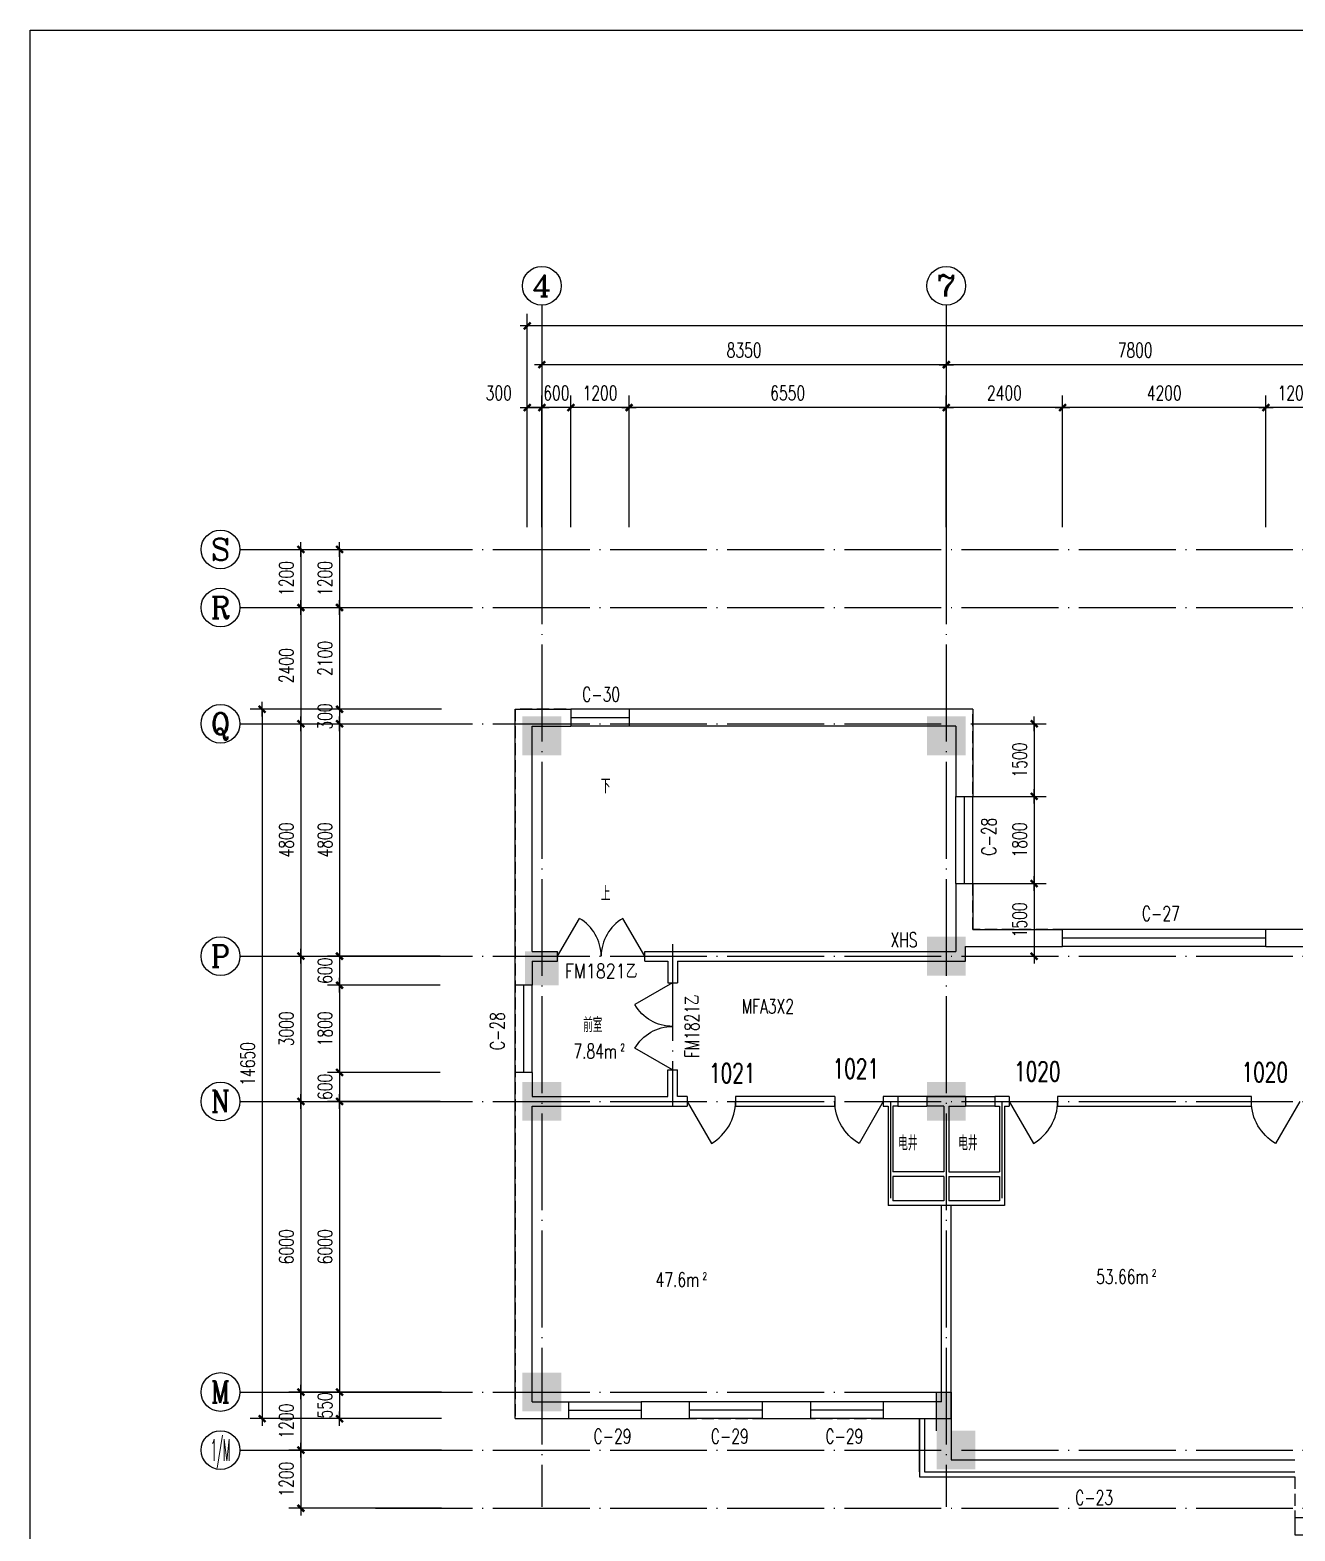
# Model space of a CAD drawing. Extents: x 816818 to 2098601, y 59070 to 390605.
# Drawn here: x 978483 to 1004600, y 154240 to 185235 of the extents above; entities that cross this region are included whole.
import ezdxf
from ezdxf.enums import TextEntityAlignment as Align

# ---------------------------------------------------------------- set-up
doc = ezdxf.new("R2010")
doc.units = 0
doc.header["$LTSCALE"] = 1000
doc.header["$MEASUREMENT"] = 0
for name, pattern in [('CONTINOUS', [0]), ('DASH', [0.35, 0.25, -0.1]), ('DOTE', [2.42, 2, -0.2, 0.02, -0.2])]:
    doc.linetypes.add(name, pattern=pattern)
doc.layers.get('0').update_dxf_attribs({"linetype": 'CONTINUOUS'})
doc.layers.get('DEFPOINTS').update_dxf_attribs({"linetype": 'CONTINUOUS'})
for name, color, linetype in [('AXIS', 3, 'CONTINUOUS'), ('AXIS_TEXT', 7, 'CONTINUOUS'), ('COLUMN', 7, 'CONTINUOUS'), ('DOTE', 1, 'DOTE'), ('FILL', 21, 'CONTINUOUS'), ('MCB', 30, 'CONTINUOUS'), ('PUB_TEXT', 7, 'CONTINUOUS'), ('WALL', 255, 'CONTINUOUS'), ('WINDOW', 2, 'CONTINUOUS'), ('WINDOW_TEXT', 7, 'CONTINUOUS'), ('和面积', 6, 'DASH')]:
    doc.layers.add(name, color=color, linetype=linetype)
doc.styles.add('_HZTXT', font='romans.shx', dxfattribs={"width": 0.7, "bigfont": 'z.shx'})
doc.styles.add('COMPLEX', font='COMPLEX')
doc.styles.add('DIM_FONT', font='SIMPLEX.shx', dxfattribs={"width": 0.7})
doc.styles.add('HZ_SIMPLEX', font='SIMPLEX.shx', dxfattribs={"width": 0.8, "bigfont": 'hztxt.shx'})
doc.styles.add('SIMPLEX', font='SIMPLEX.SHX')
doc.styles.add('Z', font='romans', dxfattribs={"width": 0.8, "bigfont": 'z'})
doc.dimstyles.new('AXIS', dxfattribs={"dimtxt": 300, "dimasz": 1, "dimexe": 250, "dimexo": 300, "dimgap": 150, "dimtad": 1, "dimdec": 0, "dimzin": 0, "dimdsep": 46, "dimtxsty": 'DIM_FONT', "dimblk": '_DIMX', "dimcen": 2.5, "dimse1": 1, "dimse2": 1, "dimclrt": 7, "dimadec": 0, "dimazin": 0, "dimtfac": 1, "dimtdec": 0, "dimtix": 1, "dimtmove": 2, "dimatfit": 3, "dimldrblk": '_DIMX', "dimfxl": 1, "dimarcsym": 0})
doc.dimstyles.new('DIMA', dxfattribs={"dimtxt": 300, "dimasz": 1, "dimexe": 250, "dimexo": 300, "dimgap": 150, "dimtad": 1, "dimdec": 0, "dimzin": 0, "dimdsep": 46, "dimtxsty": 'DIM_FONT', "dimblk": '_DIMX', "dimcen": 2.5, "dimse1": 1, "dimclrt": 7, "dimadec": 0, "dimazin": 0, "dimtfac": 1, "dimtdec": 0, "dimtix": 1, "dimtmove": 2, "dimatfit": 3, "dimldrblk": '_DIMX', "dimfxl": 1, "dimarcsym": 0})
doc.dimstyles.new('DIMB', dxfattribs={"dimtxt": 300, "dimasz": 1, "dimexe": 250, "dimexo": 300, "dimgap": 150, "dimtad": 1, "dimdec": 0, "dimzin": 0, "dimdsep": 46, "dimtxsty": 'DIM_FONT', "dimblk": '_DIMX', "dimcen": 2.5, "dimse2": 1, "dimclrt": 7, "dimadec": 0, "dimazin": 0, "dimtfac": 1, "dimtdec": 0, "dimtix": 1, "dimtmove": 2, "dimatfit": 3, "dimldrblk": '_DIMX', "dimfxl": 1, "dimarcsym": 0})
doc.dimstyles.new('DIMN', dxfattribs={"dimtxt": 300, "dimasz": 1, "dimexe": 250, "dimexo": 300, "dimgap": 150, "dimtad": 1, "dimdec": 0, "dimzin": 0, "dimdsep": 46, "dimtxsty": 'DIM_FONT', "dimblk": '_DIMX', "dimcen": 2.5, "dimclrt": 7, "dimadec": 0, "dimazin": 0, "dimtfac": 1, "dimtdec": 0, "dimtix": 1, "dimtmove": 2, "dimatfit": 3, "dimldrblk": '_DIMX', "dimfxl": 1, "dimarcsym": 0})

# ---------------------------------------------------------------- blocks, each defined once
blk = doc.blocks.new('_WBLK')
for p, q in [((-0.5, 0.5), (0.5, 0.5)), ((-0.5, 0), (0.5, 0)), ((-0.5, -0.5), (0.5, -0.5))]:
    blk.add_line(p, q)
at = {"layer": 'WINDOW_TEXT', "style": 'SIMPLEX', "flags": 9}
blk.add_attdef('A', text='', height=1, dxfattribs=at).set_placement((0, 1.5), align=Align.MIDDLE)
blk = doc.blocks.new('_DBLK1')
for p, q in [((-0.5, 0), (-0.25, -0.433)), ((0.5, 0), (0.25, -0.433))]:
    blk.add_line(p, q)
for centre, start, end in [((-0.5, 0), 300, 0), ((0.5, 0), 180, 240)]:
    blk.add_arc(centre, 0.5, start, end)
at = {"layer": 'WINDOW_TEXT', "style": 'SIMPLEX', "flags": 9}
blk.add_attdef('A', text='', height=1, dxfattribs=at).set_placement((0, 1.5), align=Align.MIDDLE)
blk = doc.blocks.new('_DBLK')
blk.add_line((-0.5, 0), (0, -0.866))
blk.add_arc((-0.5, 0), 1, 300, 0)
at = {"layer": 'WINDOW_TEXT', "style": 'SIMPLEX', "flags": 9}
blk.add_attdef('A', text='', height=1, dxfattribs=at).set_placement((0, 1.5), align=Align.MIDDLE)
blk = doc.blocks.new('_AXISO')
blk.add_circle((0, 0), 0.5)
at = {"layer": 'AXIS_TEXT', "style": 'COMPLEX', "width": 1.041667}
blk.add_attdef('A', text='', height=0.56, dxfattribs=at).set_placement((-0.25, -0.28), (0.25, -0.28), align=Align.FIT)
blk = doc.blocks.new('_DIMX')
blk.add_line((-150, 0), (150, 0))
at = {"const_width": 50}
blk.add_lwpolyline([(-70, -70), (70, 70)], dxfattribs=at)
blk = doc.blocks.new('*D1023')
at = {"layer": 'AXIS', "color": 0, "lineweight": -2}
blk.add_line((984076, 174508), (984076, 173310), dxfattribs=at)
at = {"layer": 'DEFPOINTS', "color": 0}
for p in [(987277, 174509), (984076, 173309), (987277, 173309)]:
    blk.add_point(p, dxfattribs=at)
at = {"layer": 'AXIS', "color": 0, "lineweight": -2}
for p, rotation in [((984076, 174509), 90), ((984076, 173309), 270)]:
    blk.add_blockref('_DIMX', p, dxfattribs=dict(at, rotation=rotation))
at = {"layer": 'AXIS', "color": 7, "insert": (983776, 173909), "char_height": 300, "attachment_point": 5, "rotation": 90, "style": 'DIM_FONT'}
blk.add_mtext('1200', dxfattribs=at)
blk = doc.blocks.new('*D1024')
at = {"layer": 'AXIS', "color": 0, "lineweight": -2}
blk.add_line((984076, 173308), (984076, 170910), dxfattribs=at)
at = {"layer": 'DEFPOINTS', "color": 0}
for p in [(987277, 173309), (984076, 170909), (987277, 170909)]:
    blk.add_point(p, dxfattribs=at)
at = {"layer": 'AXIS', "color": 0, "lineweight": -2}
for p, rotation in [((984076, 173309), 90), ((984076, 170909), 270)]:
    blk.add_blockref('_DIMX', p, dxfattribs=dict(at, rotation=rotation))
at = {"layer": 'AXIS', "color": 7, "insert": (983776, 172109), "char_height": 300, "attachment_point": 5, "rotation": 90, "style": 'DIM_FONT'}
blk.add_mtext('2400', dxfattribs=at)
blk = doc.blocks.new('*D1025')
at = {"layer": 'AXIS', "color": 0, "lineweight": -2}
blk.add_line((984076, 170908), (984076, 166110), dxfattribs=at)
at = {"layer": 'DEFPOINTS', "color": 0}
for p in [(987277, 170909), (984076, 166109), (987277, 166109)]:
    blk.add_point(p, dxfattribs=at)
at = {"layer": 'AXIS', "color": 0, "lineweight": -2}
for p, rotation in [((984076, 170909), 90), ((984076, 166109), 270)]:
    blk.add_blockref('_DIMX', p, dxfattribs=dict(at, rotation=rotation))
at = {"layer": 'AXIS', "color": 7, "insert": (983776, 168509), "char_height": 300, "attachment_point": 5, "rotation": 90, "style": 'DIM_FONT'}
blk.add_mtext('4800', dxfattribs=at)
blk = doc.blocks.new('*D1026')
at = {"layer": 'AXIS', "color": 0, "lineweight": -2}
blk.add_line((984076, 166108), (984076, 163110), dxfattribs=at)
at = {"layer": 'DEFPOINTS', "color": 0}
for p in [(987277, 166109), (984076, 163109), (987277, 163109)]:
    blk.add_point(p, dxfattribs=at)
at = {"layer": 'AXIS', "color": 0, "lineweight": -2}
for p, rotation in [((984076, 166109), 90), ((984076, 163109), 270)]:
    blk.add_blockref('_DIMX', p, dxfattribs=dict(at, rotation=rotation))
at = {"layer": 'AXIS', "color": 7, "insert": (983776, 164609), "char_height": 300, "attachment_point": 5, "rotation": 90, "style": 'DIM_FONT'}
blk.add_mtext('3000', dxfattribs=at)
blk = doc.blocks.new('*D1027')
at = {"layer": 'AXIS', "color": 0, "lineweight": -2}
blk.add_line((984076, 163108), (984076, 157110), dxfattribs=at)
at = {"layer": 'DEFPOINTS', "color": 0}
for p in [(987277, 163109), (984076, 157109), (987277, 157109)]:
    blk.add_point(p, dxfattribs=at)
at = {"layer": 'AXIS', "color": 0, "lineweight": -2}
for p, rotation in [((984076, 163109), 90), ((984076, 157109), 270)]:
    blk.add_blockref('_DIMX', p, dxfattribs=dict(at, rotation=rotation))
at = {"layer": 'AXIS', "color": 7, "insert": (983776, 160109), "char_height": 300, "attachment_point": 5, "rotation": 90, "style": 'DIM_FONT'}
blk.add_mtext('6000', dxfattribs=at)
blk = doc.blocks.new('*D1028')
at = {"layer": 'AXIS', "color": 0, "lineweight": -2}
for p, q in [((986977, 171209), (983026, 171209)), ((983276, 171208), (983276, 156560)), ((986977, 156559), (983026, 156559))]:
    blk.add_line(p, q, dxfattribs=at)
at = {"layer": 'DEFPOINTS', "color": 0}
for p in [(987277, 171209), (983276, 156559), (987277, 156559)]:
    blk.add_point(p, dxfattribs=at)
at = {"layer": 'AXIS', "color": 0, "lineweight": -2}
for p, rotation in [((983276, 171209), 90), ((983276, 156559), 270)]:
    blk.add_blockref('_DIMX', p, dxfattribs=dict(at, rotation=rotation))
at = {"layer": 'AXIS', "color": 7, "insert": (982976, 163884), "char_height": 300, "attachment_point": 5, "rotation": 90, "style": 'DIM_FONT'}
blk.add_mtext('14650', dxfattribs=at)
blk = doc.blocks.new('*D1029')
at = {"layer": 'AXIS', "color": 0, "lineweight": -2}
blk.add_line((984874, 170908), (984874, 166110), dxfattribs=at)
at = {"layer": 'DEFPOINTS', "color": 0}
for p in [(987251, 170909), (984874, 166109), (987251, 166109)]:
    blk.add_point(p, dxfattribs=at)
at = {"layer": 'AXIS', "color": 0, "lineweight": -2}
for p, rotation in [((984874, 170909), 90), ((984874, 166109), 270)]:
    blk.add_blockref('_DIMX', p, dxfattribs=dict(at, rotation=rotation))
at = {"layer": 'AXIS', "color": 7, "insert": (984574, 168509), "char_height": 300, "attachment_point": 5, "rotation": 90, "style": 'DIM_FONT'}
blk.add_mtext('4800', dxfattribs=at)
blk = doc.blocks.new('*D1030')
at = {"layer": 'AXIS', "color": 0, "lineweight": -2}
for p, q in [((986951, 166109), (984624, 166109)), ((984874, 166110), (984874, 166111)), ((984874, 166109), (984874, 165509)), ((986951, 165509), (984624, 165509)), ((984874, 165508), (984874, 165507))]:
    blk.add_line(p, q, dxfattribs=at)
at = {"layer": 'DEFPOINTS', "color": 0}
for p in [(987251, 166109), (984874, 165509), (987251, 165509)]:
    blk.add_point(p, dxfattribs=at)
at = {"layer": 'AXIS', "color": 0, "lineweight": -2}
for p, rotation in [((984874, 166109), 270), ((984874, 165509), 90)]:
    blk.add_blockref('_DIMX', p, dxfattribs=dict(at, rotation=rotation))
at = {"layer": 'AXIS', "color": 7, "insert": (984574, 165809), "char_height": 300, "attachment_point": 5, "rotation": 90, "style": 'DIM_FONT'}
blk.add_mtext('600', dxfattribs=at)
blk = doc.blocks.new('*D1031')
at = {"layer": 'AXIS', "color": 0, "lineweight": -2}
for p, q in [((986951, 165509), (984624, 165509)), ((984874, 165508), (984874, 163710)), ((986951, 163709), (984624, 163709))]:
    blk.add_line(p, q, dxfattribs=at)
at = {"layer": 'DEFPOINTS', "color": 0}
for p in [(987251, 165509), (984874, 163709), (987251, 163709)]:
    blk.add_point(p, dxfattribs=at)
at = {"layer": 'AXIS', "color": 0, "lineweight": -2}
for p, rotation in [((984874, 165509), 90), ((984874, 163709), 270)]:
    blk.add_blockref('_DIMX', p, dxfattribs=dict(at, rotation=rotation))
at = {"layer": 'AXIS', "color": 7, "insert": (984574, 164609), "char_height": 300, "attachment_point": 5, "rotation": 90, "style": 'DIM_FONT'}
blk.add_mtext('1800', dxfattribs=at)
blk = doc.blocks.new('*D1032')
at = {"layer": 'AXIS', "color": 0, "lineweight": -2}
blk.add_line((984874, 174508), (984874, 173310), dxfattribs=at)
at = {"layer": 'DEFPOINTS', "color": 0}
for p in [(987074, 174509), (984874, 173309), (987074, 173309)]:
    blk.add_point(p, dxfattribs=at)
at = {"layer": 'AXIS', "color": 0, "lineweight": -2}
for p, rotation in [((984874, 174509), 90), ((984874, 173309), 270)]:
    blk.add_blockref('_DIMX', p, dxfattribs=dict(at, rotation=rotation))
at = {"layer": 'AXIS', "color": 7, "insert": (984574, 173909), "char_height": 300, "attachment_point": 5, "rotation": 90, "style": 'DIM_FONT'}
blk.add_mtext('1200', dxfattribs=at)
blk = doc.blocks.new('*D1033')
at = {"layer": 'AXIS', "color": 0, "lineweight": -2}
for p, q in [((984874, 173308), (984874, 171210)), ((986774, 171209), (984624, 171209))]:
    blk.add_line(p, q, dxfattribs=at)
at = {"layer": 'DEFPOINTS', "color": 0}
for p in [(987074, 173309), (984874, 171209), (987074, 171209)]:
    blk.add_point(p, dxfattribs=at)
at = {"layer": 'AXIS', "color": 0, "lineweight": -2}
for p, rotation in [((984874, 173309), 90), ((984874, 171209), 270)]:
    blk.add_blockref('_DIMX', p, dxfattribs=dict(at, rotation=rotation))
at = {"layer": 'AXIS', "color": 7, "insert": (984574, 172259), "char_height": 300, "attachment_point": 5, "rotation": 90, "style": 'DIM_FONT'}
blk.add_mtext('2100', dxfattribs=at)
blk = doc.blocks.new('*D1034')
at = {"layer": 'AXIS', "color": 0, "lineweight": -2}
for p, q in [((984874, 163108), (984874, 157110)), ((986951, 157109), (984624, 157109))]:
    blk.add_line(p, q, dxfattribs=at)
at = {"layer": 'DEFPOINTS', "color": 0}
for p in [(987251, 163109), (984874, 157109), (987251, 157109)]:
    blk.add_point(p, dxfattribs=at)
at = {"layer": 'AXIS', "color": 0, "lineweight": -2}
for p, rotation in [((984874, 163109), 90), ((984874, 157109), 270)]:
    blk.add_blockref('_DIMX', p, dxfattribs=dict(at, rotation=rotation))
at = {"layer": 'AXIS', "color": 7, "insert": (984574, 160109), "char_height": 300, "attachment_point": 5, "rotation": 90, "style": 'DIM_FONT'}
blk.add_mtext('6000', dxfattribs=at)
blk = doc.blocks.new('*D1035')
at = {"layer": 'AXIS', "color": 0, "lineweight": -2}
for p, q in [((986951, 157109), (984624, 157109)), ((984874, 157110), (984874, 157111)), ((984874, 157109), (984874, 156559)), ((986951, 156559), (984624, 156559)), ((984874, 156558), (984874, 156557))]:
    blk.add_line(p, q, dxfattribs=at)
at = {"layer": 'DEFPOINTS', "color": 0}
for p in [(987251, 157109), (984874, 156559), (987251, 156559)]:
    blk.add_point(p, dxfattribs=at)
at = {"layer": 'AXIS', "color": 0, "lineweight": -2}
for p, rotation in [((984874, 157109), 270), ((984874, 156559), 90)]:
    blk.add_blockref('_DIMX', p, dxfattribs=dict(at, rotation=rotation))
at = {"layer": 'AXIS', "color": 7, "insert": (984574, 156834), "char_height": 300, "attachment_point": 5, "rotation": 90, "style": 'DIM_FONT'}
blk.add_mtext('550', dxfattribs=at)
blk = doc.blocks.new('*D1036')
at = {"layer": 'AXIS', "color": 0, "lineweight": -2}
for p, q in [((986951, 163709), (984624, 163709)), ((984874, 163710), (984874, 163711)), ((984874, 163709), (984874, 163109)), ((986951, 163109), (984624, 163109)), ((984874, 163108), (984874, 163107))]:
    blk.add_line(p, q, dxfattribs=at)
at = {"layer": 'DEFPOINTS', "color": 0}
for p in [(987251, 163709), (984874, 163109), (987251, 163109)]:
    blk.add_point(p, dxfattribs=at)
at = {"layer": 'AXIS', "color": 0, "lineweight": -2}
for p, rotation in [((984874, 163709), 270), ((984874, 163109), 90)]:
    blk.add_blockref('_DIMX', p, dxfattribs=dict(at, rotation=rotation))
at = {"layer": 'AXIS', "color": 7, "insert": (984574, 163409), "char_height": 300, "attachment_point": 5, "rotation": 90, "style": 'DIM_FONT'}
blk.add_mtext('600', dxfattribs=at)
blk = doc.blocks.new('*D1037')
at = {"layer": 'AXIS', "color": 0, "lineweight": -2}
for p, q in [((986774, 171209), (984624, 171209)), ((984874, 171210), (984874, 171211)), ((984874, 171209), (984874, 170909)), ((984874, 170908), (984874, 170907))]:
    blk.add_line(p, q, dxfattribs=at)
at = {"layer": 'DEFPOINTS', "color": 0}
for p in [(987074, 171209), (984874, 170909), (987074, 170909)]:
    blk.add_point(p, dxfattribs=at)
at = {"layer": 'AXIS', "color": 0, "lineweight": -2}
for p, rotation in [((984874, 171209), 270), ((984874, 170909), 90)]:
    blk.add_blockref('_DIMX', p, dxfattribs=dict(at, rotation=rotation))
at = {"layer": 'AXIS', "color": 7, "insert": (984574, 171059), "char_height": 300, "attachment_point": 5, "rotation": 90, "style": 'DIM_FONT'}
blk.add_mtext('300', dxfattribs=at)
blk = doc.blocks.new('*D1038')
at = {"layer": 'AXIS', "color": 0, "lineweight": -2}
for p, q in [((986977, 157109), (983826, 157109)), ((984076, 157108), (984076, 155910)), ((986977, 155909), (983826, 155909))]:
    blk.add_line(p, q, dxfattribs=at)
at = {"layer": 'DEFPOINTS', "color": 0}
for p in [(987277, 157109), (984076, 155909), (987277, 155909)]:
    blk.add_point(p, dxfattribs=at)
at = {"layer": 'AXIS', "color": 0, "lineweight": -2}
for p, rotation in [((984076, 157109), 90), ((984076, 155909), 270)]:
    blk.add_blockref('_DIMX', p, dxfattribs=dict(at, rotation=rotation))
at = {"layer": 'AXIS', "color": 7, "insert": (983776, 156509), "char_height": 300, "attachment_point": 5, "rotation": 90, "style": 'DIM_FONT'}
blk.add_mtext('1200', dxfattribs=at)
blk = doc.blocks.new('*D1039')
at = {"layer": 'AXIS', "color": 0, "lineweight": -2}
for p, q in [((986977, 155909), (983826, 155909)), ((984076, 155908), (984076, 154710)), ((986977, 154709), (983826, 154709))]:
    blk.add_line(p, q, dxfattribs=at)
at = {"layer": 'DEFPOINTS', "color": 0}
for p in [(987277, 155909), (984076, 154709), (987277, 154709)]:
    blk.add_point(p, dxfattribs=at)
at = {"layer": 'AXIS', "color": 0, "lineweight": -2}
for p, rotation in [((984076, 155909), 90), ((984076, 154709), 270)]:
    blk.add_blockref('_DIMX', p, dxfattribs=dict(at, rotation=rotation))
at = {"layer": 'AXIS', "color": 7, "insert": (983776, 155309), "char_height": 300, "attachment_point": 5, "rotation": 90, "style": 'DIM_FONT'}
blk.add_mtext('1200', dxfattribs=at)
blk = doc.blocks.new('*D1049')
at = {"layer": 'AXIS', "color": 0, "lineweight": -2}
blk.add_line((1005200, 178324), (997402, 178324), dxfattribs=at)
at = {"layer": 'DEFPOINTS', "color": 0}
for p in [(997401, 178324), (997401, 174849), (1005201, 174849)]:
    blk.add_point(p, dxfattribs=at)
at = {"layer": 'AXIS', "color": 0, "lineweight": -2, "rotation": 180}
blk.add_blockref('_DIMX', (997401, 178324), dxfattribs=at)
at = {"layer": 'AXIS', "color": 0, "lineweight": -2}
blk.add_blockref('_DIMX', (1005201, 178324), dxfattribs=at)
at = {"layer": 'AXIS', "color": 7, "insert": (1001301, 178624), "char_height": 300, "attachment_point": 5, "style": 'DIM_FONT'}
blk.add_mtext('7800', dxfattribs=at)
blk = doc.blocks.new('*D1050')
at = {"layer": 'AXIS', "color": 0, "lineweight": -2}
blk.add_line((997400, 178324), (989052, 178324), dxfattribs=at)
at = {"layer": 'DEFPOINTS', "color": 0}
for p in [(989051, 178324), (989051, 174849), (997401, 174849)]:
    blk.add_point(p, dxfattribs=at)
at = {"layer": 'AXIS', "color": 0, "lineweight": -2, "rotation": 180}
blk.add_blockref('_DIMX', (989051, 178324), dxfattribs=at)
at = {"layer": 'AXIS', "color": 0, "lineweight": -2}
blk.add_blockref('_DIMX', (997401, 178324), dxfattribs=at)
at = {"layer": 'AXIS', "color": 7, "insert": (993226, 178624), "char_height": 300, "attachment_point": 5, "style": 'DIM_FONT'}
blk.add_mtext('8350', dxfattribs=at)
blk = doc.blocks.new('*D1051')
at = {"layer": 'AXIS', "color": 0, "lineweight": -2}
for p, q in [((988750, 175149), (988750, 179374)), ((1085250, 175149), (1085250, 179374)), ((1085249, 179124), (988751, 179124))]:
    blk.add_line(p, q, dxfattribs=at)
at = {"layer": 'DEFPOINTS', "color": 0}
for p in [(988750, 179124), (988750, 174849), (1085250, 174849)]:
    blk.add_point(p, dxfattribs=at)
at = {"layer": 'AXIS', "color": 0, "lineweight": -2, "rotation": 180}
blk.add_blockref('_DIMX', (988750, 179124), dxfattribs=at)
at = {"layer": 'AXIS', "color": 0, "lineweight": -2}
blk.add_blockref('_DIMX', (1085250, 179124), dxfattribs=at)
at = {"layer": 'AXIS', "color": 7, "insert": (1037000, 179424), "char_height": 300, "attachment_point": 5, "style": 'DIM_FONT'}
blk.add_mtext('96500', dxfattribs=at)
blk = doc.blocks.new('*D1063')
at = {"layer": 'AXIS', "color": 0, "lineweight": -2}
for p, q in [((1004001, 174972), (1004001, 177688)), ((1005201, 174972), (1005201, 177688)), ((1005200, 177438), (1004002, 177438))]:
    blk.add_line(p, q, dxfattribs=at)
at = {"layer": 'DEFPOINTS', "color": 0}
for p in [(1004001, 177438), (1004001, 174672), (1005201, 174672)]:
    blk.add_point(p, dxfattribs=at)
at = {"layer": 'AXIS', "color": 0, "lineweight": -2, "rotation": 180}
blk.add_blockref('_DIMX', (1004001, 177438), dxfattribs=at)
at = {"layer": 'AXIS', "color": 0, "lineweight": -2}
blk.add_blockref('_DIMX', (1005201, 177438), dxfattribs=at)
at = {"layer": 'AXIS', "color": 7, "insert": (1004601, 177738), "char_height": 300, "attachment_point": 5, "style": 'DIM_FONT'}
blk.add_mtext('1200', dxfattribs=at)
blk = doc.blocks.new('*D1064')
at = {"layer": 'AXIS', "color": 0, "lineweight": -2}
for p, q in [((999801, 174972), (999801, 177688)), ((1004001, 174972), (1004001, 177688)), ((1004000, 177438), (999802, 177438))]:
    blk.add_line(p, q, dxfattribs=at)
at = {"layer": 'DEFPOINTS', "color": 0}
for p in [(999801, 177438), (999801, 174672), (1004001, 174672)]:
    blk.add_point(p, dxfattribs=at)
at = {"layer": 'AXIS', "color": 0, "lineweight": -2, "rotation": 180}
blk.add_blockref('_DIMX', (999801, 177438), dxfattribs=at)
at = {"layer": 'AXIS', "color": 0, "lineweight": -2}
blk.add_blockref('_DIMX', (1004001, 177438), dxfattribs=at)
at = {"layer": 'AXIS', "color": 7, "insert": (1001901, 177738), "char_height": 300, "attachment_point": 5, "style": 'DIM_FONT'}
blk.add_mtext('4200', dxfattribs=at)
blk = doc.blocks.new('*D1065')
at = {"layer": 'AXIS', "color": 0, "lineweight": -2}
for p, q in [((990851, 174972), (990851, 177688)), ((997401, 174972), (997401, 177688)), ((997400, 177438), (990852, 177438))]:
    blk.add_line(p, q, dxfattribs=at)
at = {"layer": 'DEFPOINTS', "color": 0}
for p in [(990851, 177438), (990851, 174672), (997401, 174672)]:
    blk.add_point(p, dxfattribs=at)
at = {"layer": 'AXIS', "color": 0, "lineweight": -2, "rotation": 180}
blk.add_blockref('_DIMX', (990851, 177438), dxfattribs=at)
at = {"layer": 'AXIS', "color": 0, "lineweight": -2}
blk.add_blockref('_DIMX', (997401, 177438), dxfattribs=at)
at = {"layer": 'AXIS', "color": 7, "insert": (994126, 177738), "char_height": 300, "attachment_point": 5, "style": 'DIM_FONT'}
blk.add_mtext('6550', dxfattribs=at)
blk = doc.blocks.new('*D1066')
at = {"layer": 'AXIS', "color": 0, "lineweight": -2}
for p, q in [((989651, 174972), (989651, 177688)), ((990851, 174972), (990851, 177688)), ((990850, 177438), (989652, 177438))]:
    blk.add_line(p, q, dxfattribs=at)
at = {"layer": 'DEFPOINTS', "color": 0}
for p in [(989651, 177438), (989651, 174672), (990851, 174672)]:
    blk.add_point(p, dxfattribs=at)
at = {"layer": 'AXIS', "color": 0, "lineweight": -2, "rotation": 180}
blk.add_blockref('_DIMX', (989651, 177438), dxfattribs=at)
at = {"layer": 'AXIS', "color": 0, "lineweight": -2}
blk.add_blockref('_DIMX', (990851, 177438), dxfattribs=at)
at = {"layer": 'AXIS', "color": 7, "insert": (990251, 177738), "char_height": 300, "attachment_point": 5, "style": 'DIM_FONT'}
blk.add_mtext('1200', dxfattribs=at)
blk = doc.blocks.new('*D1067')
at = {"layer": 'AXIS', "color": 0, "lineweight": -2}
for p, q in [((988750, 174972), (988750, 177688)), ((989050, 174972), (989050, 177688)), ((988749, 177438), (988748, 177438)), ((989050, 177438), (988750, 177438)), ((989051, 177438), (989052, 177438))]:
    blk.add_line(p, q, dxfattribs=at)
at = {"layer": 'DEFPOINTS', "color": 0}
for p in [(988750, 177438), (988750, 174672), (989050, 174672)]:
    blk.add_point(p, dxfattribs=at)
at = {"layer": 'AXIS', "color": 0, "lineweight": -2}
blk.add_blockref('_DIMX', (988750, 177438), dxfattribs=at)
at = {"layer": 'AXIS', "color": 0, "lineweight": -2, "rotation": 180}
blk.add_blockref('_DIMX', (989050, 177438), dxfattribs=at)
at = {"layer": 'AXIS', "color": 7, "insert": (988161, 177738), "char_height": 300, "attachment_point": 5, "style": 'DIM_FONT'}
blk.add_mtext('300', dxfattribs=at)
blk = doc.blocks.new('*D1069')
at = {"layer": 'AXIS', "color": 0, "lineweight": -2}
for p, q in [((997401, 174972), (997401, 177688)), ((999801, 174972), (999801, 177688)), ((999800, 177438), (997402, 177438))]:
    blk.add_line(p, q, dxfattribs=at)
at = {"layer": 'DEFPOINTS', "color": 0}
for p in [(997401, 177438), (997401, 174672), (999801, 174672)]:
    blk.add_point(p, dxfattribs=at)
at = {"layer": 'AXIS', "color": 0, "lineweight": -2, "rotation": 180}
blk.add_blockref('_DIMX', (997401, 177438), dxfattribs=at)
at = {"layer": 'AXIS', "color": 0, "lineweight": -2}
blk.add_blockref('_DIMX', (999801, 177438), dxfattribs=at)
at = {"layer": 'AXIS', "color": 7, "insert": (998601, 177738), "char_height": 300, "attachment_point": 5, "style": 'DIM_FONT'}
blk.add_mtext('2400', dxfattribs=at)
blk = doc.blocks.new('*D1092')
at = {"layer": 'AXIS', "color": 0, "lineweight": -2}
for p, q in [((989050, 174972), (989050, 177688)), ((989650, 174972), (989650, 177688)), ((989049, 177438), (989048, 177438)), ((989650, 177438), (989050, 177438)), ((989651, 177438), (989652, 177438))]:
    blk.add_line(p, q, dxfattribs=at)
at = {"layer": 'DEFPOINTS', "color": 0}
for p in [(989050, 177438), (989050, 174672), (989650, 174672)]:
    blk.add_point(p, dxfattribs=at)
at = {"layer": 'AXIS', "color": 0, "lineweight": -2}
blk.add_blockref('_DIMX', (989050, 177438), dxfattribs=at)
at = {"layer": 'AXIS', "color": 0, "lineweight": -2, "rotation": 180}
blk.add_blockref('_DIMX', (989650, 177438), dxfattribs=at)
at = {"layer": 'AXIS', "color": 7, "insert": (989350, 177738), "char_height": 300, "attachment_point": 5, "style": 'DIM_FONT'}
blk.add_mtext('600', dxfattribs=at)
blk = doc.blocks.new('_FZH')
blk.add_solid([(-0.5, -0.5), (0.5, -0.5), (-0.5, 0.5), (0.5, 0.5)])
blk = doc.blocks.new('*D1000')
at = {"layer": 'AXIS', "color": 0, "lineweight": -2}
for p, q in [((997907, 170909), (999465, 170909)), ((999215, 170908), (999215, 169410)), ((997907, 169409), (999465, 169409))]:
    blk.add_line(p, q, dxfattribs=at)
at = {"layer": 'DEFPOINTS', "color": 0}
for p in [(997607, 170909), (997607, 169409), (999215, 169409)]:
    blk.add_point(p, dxfattribs=at)
at = {"layer": 'AXIS', "color": 0, "lineweight": -2}
for p, rotation in [((999215, 170909), 90), ((999215, 169409), 270)]:
    blk.add_blockref('_DIMX', p, dxfattribs=dict(at, rotation=rotation))
at = {"layer": 'AXIS', "color": 7, "insert": (998915, 170159), "char_height": 300, "attachment_point": 5, "rotation": 90, "style": 'DIM_FONT'}
blk.add_mtext('1500', dxfattribs=at)
blk = doc.blocks.new('*D1001')
at = {"layer": 'AXIS', "color": 0, "lineweight": -2}
for p, q in [((997907, 169409), (999465, 169409)), ((999215, 169408), (999215, 167610)), ((997907, 167609), (999465, 167609))]:
    blk.add_line(p, q, dxfattribs=at)
at = {"layer": 'DEFPOINTS', "color": 0}
for p in [(997607, 169409), (997607, 167609), (999215, 167609)]:
    blk.add_point(p, dxfattribs=at)
at = {"layer": 'AXIS', "color": 0, "lineweight": -2}
for p, rotation in [((999215, 169409), 90), ((999215, 167609), 270)]:
    blk.add_blockref('_DIMX', p, dxfattribs=dict(at, rotation=rotation))
at = {"layer": 'AXIS', "color": 7, "insert": (998915, 168509), "char_height": 300, "attachment_point": 5, "rotation": 90, "style": 'DIM_FONT'}
blk.add_mtext('1800', dxfattribs=at)
blk = doc.blocks.new('*D1002')
at = {"layer": 'AXIS', "color": 0, "lineweight": -2}
for p, q in [((997907, 167609), (999465, 167609)), ((999215, 167608), (999215, 166110)), ((997907, 166109), (999465, 166109))]:
    blk.add_line(p, q, dxfattribs=at)
at = {"layer": 'DEFPOINTS', "color": 0}
for p in [(997607, 167609), (997607, 166109), (999215, 166109)]:
    blk.add_point(p, dxfattribs=at)
at = {"layer": 'AXIS', "color": 0, "lineweight": -2}
for p, rotation in [((999215, 167609), 90), ((999215, 166109), 270)]:
    blk.add_blockref('_DIMX', p, dxfattribs=dict(at, rotation=rotation))
at = {"layer": 'AXIS', "color": 7, "insert": (998915, 166859), "char_height": 300, "attachment_point": 5, "rotation": 90, "style": 'DIM_FONT'}
blk.add_mtext('1500', dxfattribs=at)

msp = doc.modelspace()

# ---------------------------------------------------------------- linework, layer by layer
at = {"layer": 'AXIS'}
for p, q in [((989050.2, 179552.9), (989050.2, 174849.5)), ((989050.5, 179552.9), (989050.5, 174849.5)), ((997400.5, 179552.9), (997400.5, 174849.5)), ((982815.8, 174509.4), (987276.7, 174509.4)), ((982815.8, 173309.4), (986950.9, 173309.4)), ((982815.8, 170909.4), (986950.9, 170909.4)), ((982815.8, 166109.4), (987276.7, 166109.4)), ((982815.8, 163109.4), (987276.7, 163109.4)), ((982815.8, 157109.4), (987276.7, 157109.4)), ((982815.8, 155909.4), (987276.7, 155909.4))]:
    msp.add_line(p, q, dxfattribs=at)
at = {"layer": 'DOTE'}
for p, q in [((989050.4, 177382.5), (989050.4, 154734.9)), ((997400.4, 177382.5), (997400.4, 154734.9)), ((985618.5, 174509.4), (1092531.4, 174509.4)), ((985618.5, 173309.4), (1092531.4, 173309.4)), ((985618.5, 170909.4), (997400.4, 170909.4)), ((991750.4, 166359.4), (991750.4, 163009.4)), ((985618.5, 166109.4), (1037000.4, 166109.4)), ((985618.5, 163109.4), (1037000.4, 163109.4)), ((996250.4, 163109.4), (996250.4, 161009.4)), ((998550.4, 163109.4), (998550.4, 161009.4)), ((985618.5, 157109.4), (997400.4, 157109.4)), ((985618.5, 155909.4), (1037050.4, 155909.4)), ((985618.5, 154709.4), (1037050.4, 154709.4))]:
    msp.add_line(p, q, dxfattribs=at)
at = {"layer": 'FILL'}
msp.add_solid([(997200.4, 156309.4), (997500.4, 156309.4), (997200.2, 157109.4), (997500.2, 157109.4)], dxfattribs=at)
at = {"layer": 'MCB'}
msp.add_lwpolyline([(978483, 185234.9), (1095252.8, 185234.9), (1095252.8, 138712.1), (978483, 138712.1)], close=True, dxfattribs=at)
at = {"layer": 'WALL'}
for p, q in [((988500.4, 171209.4), (989650.2, 171209.4)), ((988500.4, 165509.4), (988500.4, 171209.4)), ((989650.2, 171209.4), (989650.2, 170859.4)), ((990850.7, 171209.4), (990850.7, 170859.4)), ((997950.4, 171209.4), (990850.7, 171209.4)), ((997950.4, 171209.4), (997950.4, 169409.4)), ((988850.4, 166209.4), (988850.4, 170859.4)), ((988850.4, 170859.4), (989650.2, 170859.4)), ((997600.4, 170859.4), (990850.7, 170859.4)), ((997600.4, 170859.4), (997600.4, 169409.4)), ((997600.4, 169409.4), (997950.4, 169409.4)), ((997600.4, 167609.4), (997600.4, 166209.4)), ((997600.4, 167609.4), (997950.4, 167609.4)), ((997950.4, 167609.4), (997950.4, 166659.4)), ((997950.4, 166659.4), (999800.5, 166659.4)), ((999800.5, 166309.4), (999800.5, 166659.4)), ((1004000.5, 166309.4), (1004000.5, 166659.4)), ((1006400.5, 166659.4), (1004000.5, 166659.4)), ((988850.4, 166209.4), (989375.4, 166209.4)), ((989375.4, 166009.4), (989375.4, 166209.4)), ((991175.4, 166209.4), (997600.4, 166209.4)), ((991175.4, 166009.4), (991175.4, 166209.4)), ((997800.4, 166309.4), (999800.5, 166309.4)), ((997800.4, 166009.4), (997800.4, 166309.4)), ((1004000.5, 166309.4), (1006400.5, 166309.4)), ((988850.4, 166009.4), (988850.4, 165509.4)), ((988850.4, 166009.4), (989375.4, 166009.4)), ((991175.4, 166009.4), (991650.4, 166009.4)), ((991650.4, 166009.4), (991650.4, 165559.4)), ((991850.4, 166009.4), (991850.4, 165559.4)), ((991850.4, 166009.4), (997800.4, 166009.4)), ((991650.4, 165559.4), (991850.4, 165559.4)), ((988850.4, 165509.4), (988500.4, 165509.4)), ((988500.4, 156559.4), (988500.4, 163709.4)), ((988850.4, 163709.4), (988500.4, 163709.4)), ((988850.4, 163709.4), (988850.4, 163209.4)), ((991650.4, 163759.4), (991850.4, 163759.4)), ((991650.4, 163209.4), (991650.4, 163759.4)), ((991850.4, 163209.4), (991850.4, 163759.4)), ((988850.4, 163209.4), (991650.4, 163209.4)), ((992050.4, 163209.4), (991850.4, 163209.4)), ((992050.4, 163209.4), (992050.4, 163009.4)), ((995100.4, 163209.4), (993050.4, 163209.4)), ((993050.4, 163209.4), (993050.4, 163009.4)), ((995100.4, 163209.4), (995100.4, 163009.4)), ((996100.4, 163209.4), (996100.4, 163009.4)), ((996400.4, 163209.4), (996100.4, 163209.4)), ((997000.4, 163209.4), (997800.4, 163209.4)), ((997800.4, 163209.4), (997000.4, 163209.4)), ((998700.4, 163209.4), (998400.4, 163209.4)), ((998700.4, 163209.4), (998700.4, 163009.4)), ((1003700.4, 163209.4), (999700.4, 163209.4)), ((999700.4, 163209.4), (999700.4, 163009.4)), ((1003700.4, 163009.4), (1003700.4, 163209.4)), ((988850.4, 163009.4), (992050.4, 163009.4)), ((988850.4, 156909.4), (988850.4, 163009.4)), ((993050.4, 163009.4), (995100.4, 163009.4)), ((996100.4, 163009.4), (996200.4, 163009.4)), ((996400.4, 163009.4), (996300.4, 163009.4)), ((997350.4, 163009.4), (997000.4, 163009.4)), ((997350.4, 163009.4), (997350.4, 161659.4)), ((997450.4, 163009.4), (997800.4, 163009.4)), ((997450.4, 163009.4), (997450.4, 161659.4)), ((998400.4, 163009.4), (998500.4, 163009.4)), ((998600.4, 163009.4), (998700.4, 163009.4)), ((999700.4, 163009.4), (1003700.4, 163009.4)), ((997350.4, 161659.4), (996300.4, 161659.4)), ((997350.4, 161559.4), (996300.4, 161559.4)), ((997350.4, 161559.4), (997350.4, 161059.4)), ((997450.4, 161659.4), (998500.4, 161659.4)), ((997450.4, 161559.4), (998500.4, 161559.4)), ((997450.4, 161559.4), (997450.4, 161059.4)), ((998600.4, 160959.4), (996200.4, 160959.4)), ((997350.4, 161059.4), (996300.4, 161059.4)), ((997300.4, 156909.4), (997300.4, 160959.4)), ((998500.4, 161059.4), (997450.4, 161059.4)), ((997500.4, 156559.4), (997500.4, 160959.4)), ((988850.4, 156909.4), (989600.4, 156909.4)), ((989600.4, 156909.4), (989600.4, 156559.4)), ((991100.4, 156909.4), (991100.4, 156559.4)), ((992100.4, 156909.4), (991100.4, 156909.4)), ((992100.4, 156559.4), (992100.4, 156909.4)), ((993600.4, 156909.4), (993600.4, 156559.4)), ((994600.4, 156909.4), (993600.4, 156909.4)), ((994600.4, 156909.4), (994600.4, 156559.4)), ((996100.4, 156909.4), (996100.4, 156559.4)), ((997300.4, 156909.4), (996100.4, 156909.4)), ((997200.4, 156309.4), (997200.2, 157109.4)), ((997200.2, 157109.4), (997500.2, 157109.4)), ((997500.2, 157109.4), (997500.2, 156309.4)), ((988500.4, 156559.4), (989600.4, 156559.4)), ((991100.4, 156559.4), (992100.4, 156559.4)), ((993600.4, 156559.4), (994600.4, 156559.4)), ((996100.4, 156559.4), (997500.4, 156559.4)), ((1005300.4, 154509.4), (1004600.2, 154509.4))]:
    msp.add_line(p, q, dxfattribs=at)
at = {"layer": 'WALL', "linetype": 'CONTINOUS'}
for p, q in [((996400.4, 163209.4), (996400.4, 163009.4)), ((997000.4, 163209.4), (997000.4, 163009.4)), ((997800.4, 163209.4), (997800.4, 163009.4)), ((998400.4, 163209.4), (998400.4, 163009.4)), ((996200.4, 163009.4), (996200.4, 160959.4)), ((996300.4, 163009.4), (996300.4, 161659.4)), ((998500.4, 163009.4), (998500.4, 161659.4)), ((998600.4, 163009.4), (998600.4, 160959.4)), ((996300.4, 161559.4), (996300.4, 161059.4)), ((998500.4, 161559.4), (998500.4, 161059.4))]:
    msp.add_line(p, q, dxfattribs=at)
at = {"layer": 'WINDOW', "linetype": 'CONTINOUS'}
for p, q in [((997000.4, 163209.4), (996400.4, 163209.4)), ((997800.4, 163209.4), (998400.4, 163209.4)), ((996400.4, 163009.4), (997000.4, 163009.4)), ((998400.4, 163009.4), (997800.4, 163009.4))]:
    msp.add_line(p, q, dxfattribs=at)
at = {"layer": 'WINDOW'}
for p, q in [((997500.4, 156909.4), (997500.4, 155709.4)), ((996850.4, 155459.4), (996850.4, 156559.4)), ((996850.4, 156559.4), (996850.4, 155359.4)), ((996950.4, 156559.4), (996950.4, 155459.4)), ((997500.4, 156659.4), (997500.4, 155709.4)), ((997500.4, 155709.4), (1004600.4, 155709.4)), ((996850.4, 155359.4), (1004600.2, 155359.4)), ((996950.4, 155459.4), (1004600.2, 155459.4)), ((1004600.2, 154509.4), (1004600.2, 154159.4))]:
    msp.add_line(p, q, dxfattribs=at)
at = {"layer": '和面积'}
msp.add_lwpolyline([(1056700.4, 173609.4), (1017300.4, 173609.4), (1017300.4, 174809.4), (1012450.2, 174809.4), (1012450.2, 166659.4), (997950.4, 166659.4), (997950.4, 171209.4), (988500.4, 171209.4), (988500.4, 156559.4), (996850.4, 156559.4), (996850.4, 155359.4), (1004600.4, 155359.4), (1004600.2, 154159.4), (1008200.4, 154159.4), (1008200.4, 153859.4), (1010000.4, 153859.4), (1010000.4, 154159.4), (1013600.6, 154159.4), (1013600.4, 155359.4), (1033700.4, 155359.4)], dxfattribs=at)

# ---------------------------------------------------------------- block references
at = {"layer": 'AXIS'}
ref = msp.add_blockref('_AXISO', (989050.2, 179952.9), dxfattribs=dict(at, xscale=800, yscale=800, zscale=800))
ref.add_attrib('A', '4', dxfattribs={"layer": 'AXIS_TEXT', "height": 448, "style": 'COMPLEX', "width": 1.171875}).set_placement((988850.2, 179728.9), (989250.2, 179728.9), align=Align.FIT)
ref = msp.add_blockref('_AXISO', (997400.5, 179952.9), dxfattribs=dict(at, xscale=800, yscale=800, zscale=800))
ref.add_attrib('A', '7', dxfattribs={"layer": 'AXIS_TEXT', "height": 448, "style": 'COMPLEX', "width": 1.339286}).set_placement((997200.5, 179728.9), (997600.5, 179728.9), align=Align.FIT)
ref = msp.add_blockref('_AXISO', (982415.8, 174509.4), dxfattribs=dict(at, xscale=800, yscale=800, zscale=800))
ref.add_attrib('A', 'S', dxfattribs={"layer": 'AXIS_TEXT', "height": 448, "style": 'COMPLEX', "width": 1.339286}).set_placement((982215.8, 174285.4), (982615.8, 174285.4), align=Align.FIT)
at = {"layer": 'AXIS', "xscale": 800, "yscale": 800, "zscale": 800}
msp.add_blockref('_AXISO', (982415.8, 173309.4), dxfattribs=at).add_auto_attribs({'A': 'R'})
at = {"layer": 'AXIS'}
ref = msp.add_blockref('_AXISO', (982415.8, 170909.4), dxfattribs=dict(at, xscale=800, yscale=800, zscale=800))
ref.add_attrib('A', 'Q', dxfattribs={"layer": 'AXIS_TEXT', "height": 448, "style": 'COMPLEX', "width": 1.171875}).set_placement((982215.8, 170685.4), (982615.8, 170685.4), align=Align.FIT)
ref = msp.add_blockref('_AXISO', (982415.8, 166109.4), dxfattribs=dict(at, xscale=800, yscale=800, zscale=800))
ref.add_attrib('A', 'P', dxfattribs={"layer": 'AXIS_TEXT', "height": 448, "style": 'COMPLEX', "width": 1.102941}).set_placement((982215.8, 165885.4), (982615.8, 165885.4), align=Align.FIT)
ref = msp.add_blockref('_AXISO', (982415.8, 163109.4), dxfattribs=dict(at, xscale=800, yscale=800, zscale=800))
ref.add_attrib('A', 'N', dxfattribs={"layer": 'AXIS_TEXT', "height": 448, "style": 'COMPLEX', "width": 0.986842}).set_placement((982215.8, 162885.4), (982615.8, 162885.4), align=Align.FIT)
ref = msp.add_blockref('_AXISO', (982415.8, 157109.4), dxfattribs=dict(at, xscale=800, yscale=800, zscale=800))
ref.add_attrib('A', 'M', dxfattribs={"layer": 'AXIS_TEXT', "height": 448, "style": 'COMPLEX', "width": 0.892857}).set_placement((982215.8, 156885.4), (982615.8, 156885.4), align=Align.FIT)
ref = msp.add_blockref('_AXISO', (982415.8, 155909.4), dxfattribs=dict(at, xscale=800, yscale=800, zscale=800))
ref.add_attrib('A', '1/M', dxfattribs={"layer": 'AXIS_TEXT', "height": 448, "style": 'COMPLEX', "width": 0.323276}).set_placement((982215.8, 155685.4), (982615.8, 155685.4), align=Align.FIT)
at = {"layer": 'COLUMN'}
for p, xscale, yscale, zscale in [((989050.4, 170659.4), 800, 800, 600), ((997400.4, 170659.4), 800, 800, 600), ((997400.4, 166109.4), 800, 800, 800), ((989050.4, 165859.4), 700, 700, 600), ((989050.4, 163109.4), 800, 800, 600), ((997400.4, 163109.4), 800, 800, 600), ((989050.4, 157109.4), 800, 800, 600), ((997600.4, 155909.4), 800, 800, 600)]:
    msp.add_blockref('_FZH', p, dxfattribs=dict(at, xscale=xscale, yscale=yscale, zscale=zscale))
at = {"layer": 'WINDOW'}
for name, p, xscale, yscale, zscale in [('_WBLK', (990250.7, 171034.4), -1200, 350, 1200), ('_DBLK', (995600.4, 163109.4), -1000, 1000, 1000), ('_DBLK', (999200.4, 163109.4), 1000, 1000, 1000), ('_DBLK', (1004200.4, 163109.4), -1000, 1000, 1000), ('_WBLK', (990350.4, 156734.4), 1500, 349.9999999997744, 1500)]:
    msp.add_blockref(name, p, dxfattribs=dict(at, xscale=xscale, yscale=yscale, zscale=zscale))
for name, p, xscale, yscale, zscale, rotation in [('_WBLK', (997775.4, 168509.4), 1800, 350, 1800, 90), ('_WBLK', (1001900.5, 166484.4), 4200, 350, 4200, 180), ('_WBLK', (988675.4, 164609.4), 1800, 350, 1800, 90), ('_DBLK', (992550.4, 163109.4), -1000, -1000, 1000, 180), ('_WBLK', (992850.4, 156734.4), 1500, 349.9999999997672, 1500, 180), ('_WBLK', (995350.4, 156734.4), 1500, 349.9999999997672, 1500, 180)]:
    msp.add_blockref(name, p, dxfattribs=dict(at, xscale=xscale, yscale=yscale, zscale=zscale, rotation=rotation))
ref = msp.add_blockref('_DBLK1', (990275.4, 166109.4), dxfattribs=dict(at, xscale=1800, yscale=1800, zscale=1800, rotation=180))
ref.add_attrib('A', 'FM1821乙', dxfattribs={"layer": 'WINDOW_TEXT', "height": 300, "style": 'HZ_SIMPLEX', "width": 0.8, "flags": 8}).set_placement((990275.4, 165803.9), align=Align.MIDDLE)
ref = msp.add_blockref('_DBLK1', (991750.4, 164659.4), dxfattribs=dict(at, xscale=1800, yscale=-1800, zscale=1800, rotation=90))
ref.add_attrib('A', 'FM1821乙', dxfattribs={"layer": 'WINDOW_TEXT', "height": 300, "rotation": 90, "style": 'HZ_SIMPLEX', "width": 0.7, "flags": 8}).set_placement((992150.4, 164659.4), align=Align.MIDDLE)

# ---------------------------------------------------------------- texts
at = {"layer": 'MCB', "style": 'Z', "width": 0.7}
for s, p in [('C-30', (989882.7, 171367.3)), ('C-27', (1001440.1, 166841.3)), ('C-29', (990118.7, 156045.9)), ('C-29', (992539, 156045.9)), ('C-29', (994904.3, 156045.9)), ('C-23', (1000061.6, 154779))]:
    msp.add_text(s, height=300, dxfattribs=at).set_placement(p)
for p in [(998430.7, 168184.1), (988282.5, 164169.2)]:
    msp.add_text('C-28', height=300, rotation=90, dxfattribs=at).set_placement(p)
at = {"layer": 'MCB', "char_height": 400, "width": 1688.088, "attachment_point": 1, "style": 'DIM_FONT'}
for s, insert in [('{\\C0;1021}', (995053.8, 163986.7)), ('{\\C0;1021}', (992502.6, 163893.7)), ('{\\C0;1020}', (998800.1, 163930.8)), ('{\\C0;1020}', (1003497.5, 163912.2))]:
    msp.add_mtext(s, dxfattribs=dict(at, insert=insert))
at = {"layer": 'PUB_TEXT', "width": 0.7}
for s, height, style, p in [('下', 300, '_HZTXT', (990269.9, 169472.2)), ('上', 300, '_HZTXT', (990269.9, 167251.2)), ('XHS', 300, '_HZTXT', (996248.5, 166296.9)), ('MFA3X2', 300, '_HZTXT', (993177.2, 164925)), ('前室', 300, '_HZTXT', (989903, 164539)), (' 2', 150, 'DIM_FONT', (990601.2, 164148.1)), ('电井', 300, '_HZTXT', (996406.8, 162098.1)), ('电井', 300, '_HZTXT', (997648.2, 162098.1)), (' 2', 150, 'DIM_FONT', (1001576.2, 159492.2)), (' 2', 150, 'DIM_FONT', (992299.2, 159428.9))]:
    msp.add_text(s, height=height, dxfattribs=dict(at, style=style)).set_placement(p)
at = {"layer": 'PUB_TEXT', "style": 'DIM_FONT', "width": 0.7}
for s, p in [('7.84m', (990601.2, 164148.1)), ('53.66m', (1001576.2, 159492.2)), ('47.6m', (992299.2, 159428.9))]:
    msp.add_text(s, height=300, dxfattribs=at).set_placement(p, align=Align.MIDDLE_RIGHT)

# ---------------------------------------------------------------- dimensions: what is measured, and where the dimension line sits
at = {"layer": 'AXIS'}
for p1, p2, distance, dimstyle, picture, middle in [((1085250.4, 174849.5), (988750.4, 174849.5), -4274.4, 'DIMN', '*D1051', (1037000.4, 179423.9)), ((989650.3, 174672.2), (989050.3, 174672.2), -2765.6, 'DIMN', '*D1092', (989350.3, 177737.8)), ((990850.5, 174672.2), (989650.5, 174672.2), -2765.6, 'DIMN', '*D1066', (990250.5, 177737.8)), ((997400.5, 174672.2), (990850.5, 174672.2), -2765.6, 'DIMN', '*D1065', (994125.5, 177737.8)), ((999800.5, 174672.2), (997400.5, 174672.2), -2765.6, 'DIMN', '*D1069', (998600.5, 177737.8)), ((1004000.5, 174672.2), (999800.5, 174672.2), -2765.6, 'DIMN', '*D1064', (1001900.5, 177737.8)), ((1005200.5, 174672.2), (1004000.5, 174672.2), -2765.6, 'DIMN', '*D1063', (1004600.5, 177737.8)), ((987276.7, 174509.4), (987276.7, 173309.4), -3200.7, 'AXIS', '*D1023', (983776, 173909.4)), ((987074.3, 174509.4), (987074.3, 173309.4), -2200, 'AXIS', '*D1032', (984574.3, 173909.4)), ((987276.7, 171209.4), (987276.7, 156559.4), -4000.7, 'DIMN', '*D1028', (982976, 163884.4)), ((987250.9, 170909.4), (987250.9, 166109.4), -2376.6, 'AXIS', '*D1029', (984574.3, 168509.4)), ((997607.1, 170909.4), (997607.1, 169409.4), 1607.8, 'DIMN', '*D1000', (998914.9, 170159.4)), ((997607.1, 169409.4), (997607.1, 167609.4), 1607.8, 'DIMN', '*D1001', (998914.9, 168509.4)), ((997607.1, 167609.4), (997607.1, 166109.4), 1607.8, 'DIMN', '*D1002', (998914.9, 166859.4)), ((987250.9, 166109.4), (987250.9, 165509.4), -2376.6, 'DIMN', '*D1030', (984574.3, 165809.4)), ((987250.9, 165509.4), (987250.9, 163709.4), -2376.6, 'DIMN', '*D1031', (984574.3, 164609.4)), ((987250.9, 163709.4), (987250.9, 163109.4), -2376.6, 'DIMN', '*D1036', (984574.3, 163409.4)), ((987250.9, 163109.4), (987250.9, 157109.4), -2376.6, 'DIMA', '*D1034', (984574.3, 160109.4)), ((987250.9, 157109.4), (987250.9, 156559.4), -2376.6, 'DIMN', '*D1035', (984574.3, 156834.4))]:
    dim = msp.add_aligned_dim(p1=p1, p2=p2, distance=distance, dimstyle=dimstyle, dxfattribs=at)
    dim.commit()
    dim.dimension.update_dxf_attribs({"geometry": picture, "text_midpoint": middle})
for base, p1, p2, picture, middle in [((989050.5, 178323.9), (997400.5, 174849.5), (989050.5, 174849.5), '*D1050', (993225.5, 178623.9)), ((997400.5, 178323.9), (1005200.5, 174849.5), (997400.5, 174849.5), '*D1049', (1001300.5, 178623.9))]:
    dim = msp.add_linear_dim(base=base, p1=p1, p2=p2, dimstyle='AXIS', dxfattribs=at)
    dim.commit()
    dim.dimension.update_dxf_attribs({"geometry": picture, "text_midpoint": middle})
dim = msp.add_linear_dim(base=(988750.4, 177437.8), p1=(989050.2, 174672.2), p2=(988750.4, 174672.2), angle=180, dimstyle='DIMN', dxfattribs=at)
dim.commit()
dim.dimension.update_dxf_attribs({"geometry": '*D1067', "text_midpoint": (988160.8, 177737.8), "dimtype": 161})
for base, p1, p2, dimstyle, picture, middle in [((984076, 170909.4), (987276.7, 173309.4), (987276.7, 170909.4), 'AXIS', '*D1024', (983776, 172109.4)), ((984874.3, 171209.4), (987074.3, 173309.4), (987074.3, 171209.4), 'DIMA', '*D1033', (984574.3, 172259.4)), ((984874.3, 170909.4), (987074.3, 171209.4), (987074.3, 170909.4), 'DIMB', '*D1037', (984574.3, 171059.4)), ((984076, 166109.4), (987276.7, 170909.4), (987276.7, 166109.4), 'AXIS', '*D1025', (983776, 168509.4)), ((984076, 163109.4), (987276.7, 166109.4), (987276.7, 163109.4), 'AXIS', '*D1026', (983776, 164609.4)), ((984076, 157109.4), (987276.7, 163109.4), (987276.7, 157109.4), 'AXIS', '*D1027', (983776, 160109.4)), ((984076, 155909.4), (987276.7, 157109.4), (987276.7, 155909.4), 'DIMN', '*D1038', (983776, 156509.4)), ((984076, 154709.4), (987276.7, 155909.4), (987276.7, 154709.4), 'DIMN', '*D1039', (983776, 155309.4))]:
    dim = msp.add_linear_dim(base=base, p1=p1, p2=p2, angle=90, dimstyle=dimstyle, dxfattribs=at)
    dim.commit()
    dim.dimension.update_dxf_attribs({"geometry": picture, "text_midpoint": middle})

doc.saveas('drawing.dxf')
